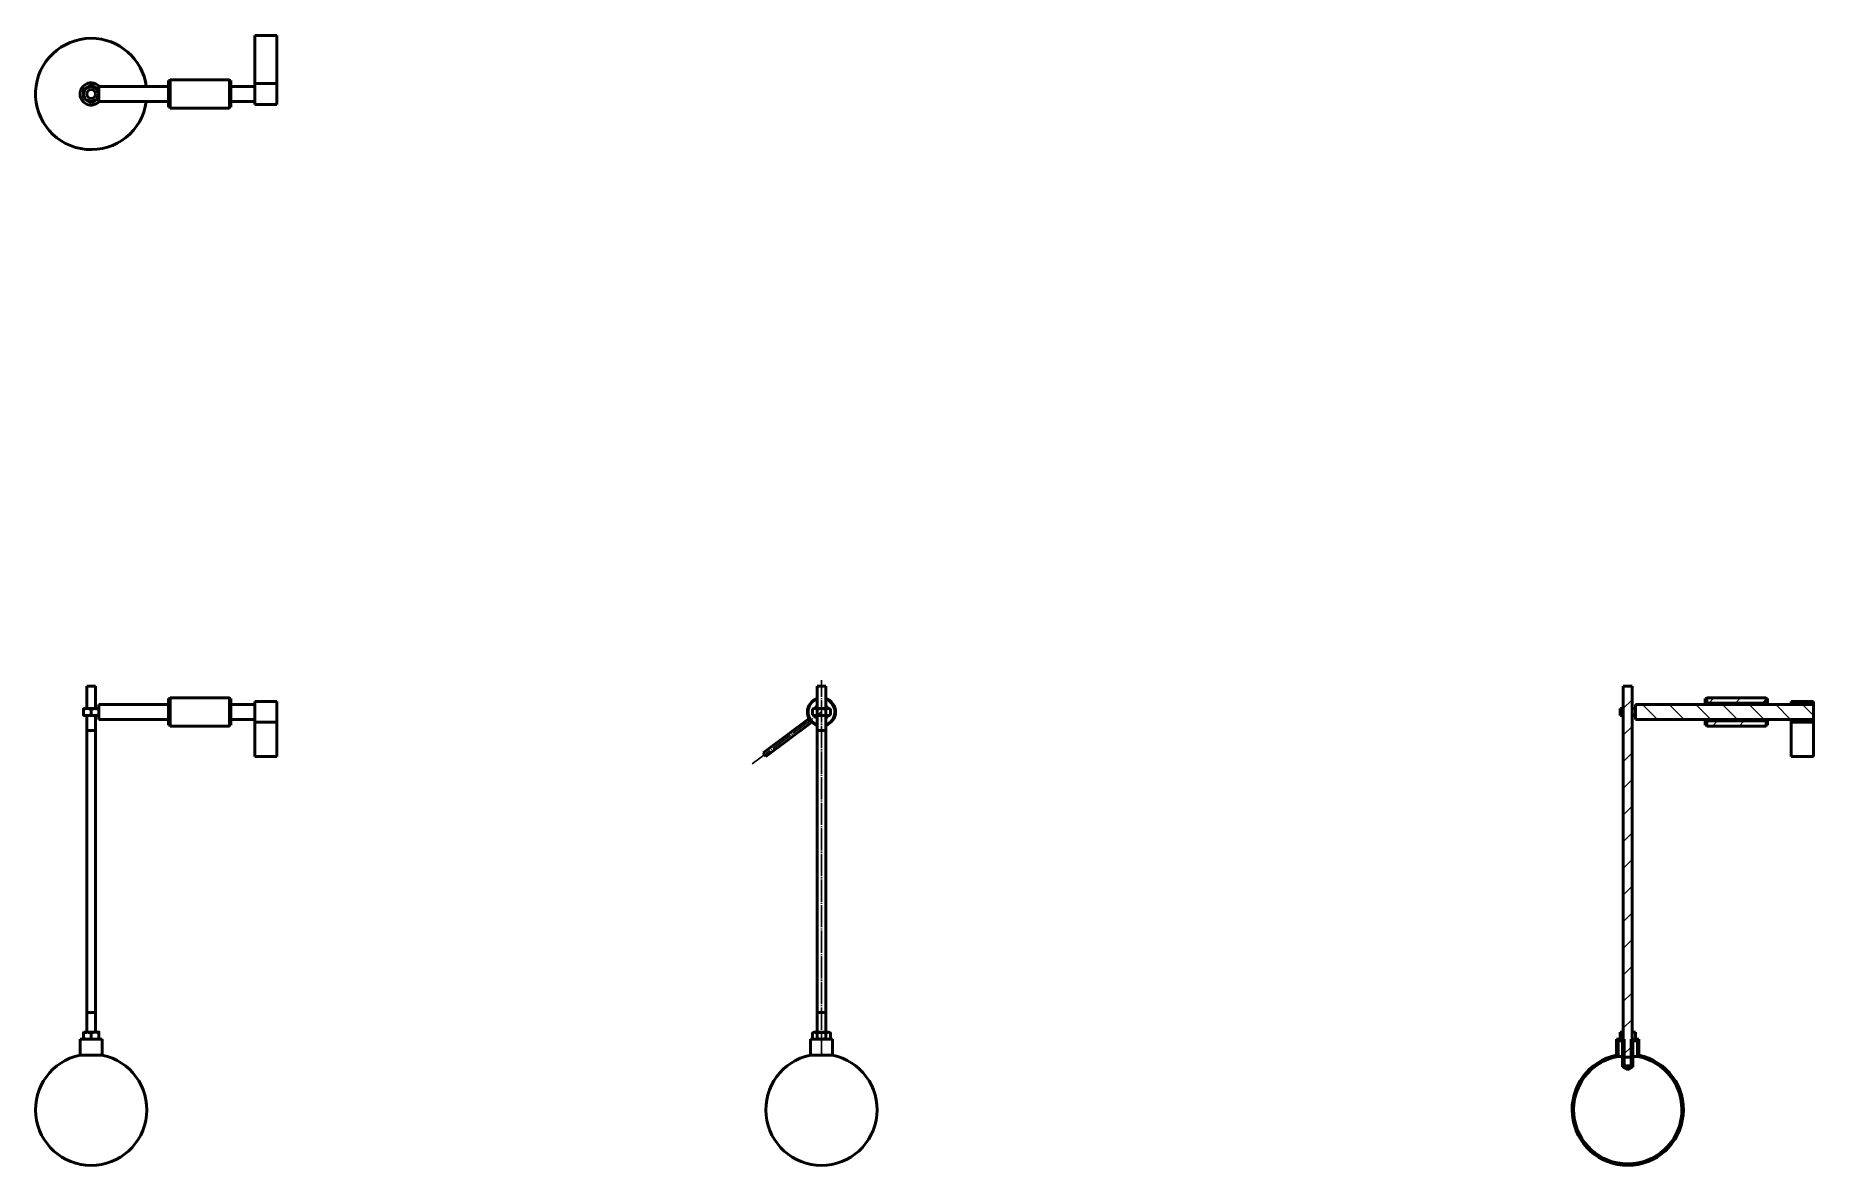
# Model space of a CAD drawing. Header units: millimetres. Extents: x 7842 to 9040, y 9488 to 10249.
import ezdxf

# ---------------------------------------------------------------- set-up
doc = ezdxf.new("R2010")
doc.units = ezdxf.units.MM
doc.linetypes.add('JIS_08_15', pattern=[17.25, 15, -0.75, 0.75, -0.75])
for name, color, linetype, lineweight in [('ハッチング', 20, 'Continuous', 25), ('中心線', 4, 'JIS_08_15', 25), ('外形線', 7, 'Continuous', 50)]:
    doc.layers.add(name, color=color, linetype=linetype, lineweight=lineweight)
pattern_1 = [(45, (8084.475, 9255.95), (-8.98026, 8.98026), [])]
pattern_2 = [(135, (8084.475, 9255.95), (-8.98026, -8.98026), [])]
pattern_3 = [(60, (8084.475, 9255.95), (-10.99852, 6.35), [])]
pattern_4 = [(150, (8084.475, 9255.95), (-6.35, -10.99852), [])]

msp = doc.modelspace()

# ---------------------------------------------------------------- hatches: boundary and pattern name
at = {"layer": 'ハッチング'}
h = msp.add_hatch(dxfattribs=at)
h.set_pattern_fill('ANSI31', color=256, scale=101.6, style=0)
h.set_pattern_definition(pattern_1)
h.paths.add_polyline_path([(8911.8, 9591), (8911.8, 9561), (8917.7, 9561), (8917.7, 9591), (8917.8, 9591), (8917.8, 9781), (8917.7, 9781), (8917.7, 9811), (8911.8, 9811), (8911.8, 9781), (8911.8, 9781), (8911.8, 9591)])
h = msp.add_hatch(dxfattribs=at)
h.set_pattern_fill('ANSI31', color=256, scale=101.6, angle=105, style=0)
h.set_pattern_definition(pattern_4)
h.paths.add_polyline_path([(8968, 9802.6), (8967, 9802.6), (8967, 9798.6), (8976, 9798.6), (8976, 9799.6), (8968, 9799.6)])
h = msp.add_hatch(dxfattribs=at)
h.set_pattern_fill('ANSI31', color=256, scale=101.6, style=0)
h.set_pattern_definition(pattern_1)
h.paths.add_polyline_path([(8968, 9799.6), (9008, 9799.6), (9008, 9803.1), (8968, 9803.1)])
h = msp.add_hatch(dxfattribs=at)
h.set_pattern_fill('ANSI31', color=256, scale=101.6, angle=75, style=0)
h.set_pattern_definition([(120, (8084.475, 9255.95), (-10.99852, -6.35), [])])
h.paths.add_polyline_path([(8917.8, 9796), (8917.8, 9791.2), (8919.8, 9791.2), (8920, 9791.3), (8920, 9795.8), (8919.8, 9796)])
h = msp.add_hatch(dxfattribs=at)
h.set_pattern_fill('ANSI31', color=256, scale=101.6, angle=90, style=0)
h.set_pattern_definition(pattern_2)
h.paths.add_polyline_path([(8920, 9798.6), (8920, 9788.6), (9040, 9788.6), (9040, 9798.6)])
h = msp.add_hatch(dxfattribs=at)
h.set_pattern_fill('ANSI31', color=256, scale=101.6, angle=15, style=0)
h.set_pattern_definition(pattern_3)
h.paths.add_polyline_path([(9040, 9798.6), (9040, 9800.6), (9025, 9800.6), (9025, 9798.6)])
h = msp.add_hatch(dxfattribs=at)
h.set_pattern_fill('ANSI31', color=256, scale=101.6, angle=105, style=0)
h.set_pattern_definition(pattern_4)
h.paths.add_polyline_path([(8967, 9784.6), (8968, 9784.6), (8968, 9787.6), (8976, 9787.6), (8976, 9788.6), (8967, 9788.6)])
h = msp.add_hatch(dxfattribs=at)
h.set_pattern_fill('ANSI31', color=256, scale=101.6, style=0)
h.set_pattern_definition(pattern_1)
h.paths.add_polyline_path([(9008, 9787.6), (8968, 9787.6), (8968, 9784.1), (9008, 9784.1)])
h = msp.add_hatch(dxfattribs=at)
h.set_pattern_fill('ANSI31', color=256, scale=101.6, angle=15, style=0)
h.set_pattern_definition(pattern_3)
h.paths.add_polyline_path([(9040, 9786.6), (9040, 9788.6), (9025, 9788.6), (9025, 9786.6)])
h = msp.add_hatch(dxfattribs=at)
h.set_pattern_fill('ANSI31', color=256, scale=101.6, angle=90, style=0)
h.set_pattern_definition(pattern_2)
h.paths.add_polyline_path([(8907.3, 9573), (8907.3, 9562.2), (8901.5, 9560.5), (8896.2, 9558), (8891.2, 9554.7), (8886.9, 9550.6), (8883.3, 9545.8), (8880.5, 9540.6), (8878.5, 9535), (8877.4, 9529.1), (8877.3, 9523.2), (8878.2, 9517.3), (8879.9, 9511.6), (8882.6, 9506.2), (8886, 9501.4), (8890.2, 9497.1), (8895, 9493.6), (8900.2, 9490.9), (8905.9, 9489), (8911.8, 9488.1), (8917.7, 9488.1), (8923.6, 9489), (8929.3, 9490.9), (8934.6, 9493.6), (8939.3, 9497.1), (8943.5, 9501.4), (8947, 9506.2), (8949.6, 9511.6), (8951.4, 9517.3), (8952.2, 9523.2), (8952.1, 9529.1), (8951, 9535), (8949.1, 9540.6), (8946.2, 9545.8), (8942.6, 9550.6), (8938.3, 9554.7), (8933.4, 9558), (8928, 9560.5), (8922.3, 9562.2), (8922.3, 9573), (8917.2, 9573), (8917.2, 9555), (8914.8, 9553.5), (8912.3, 9555), (8912.3, 9573)])
h.paths.add_polyline_path([(8918.2, 9572), (8921.3, 9572), (8921.3, 9561.4), (8926.9, 9559.9), (8932.2, 9557.5), (8937.1, 9554.3), (8941.4, 9550.4), (8945.1, 9545.8), (8947.9, 9540.7), (8949.9, 9535.2), (8951, 9529.5), (8951.2, 9523.6), (8950.5, 9517.9), (8948.8, 9512.3), (8946.3, 9507), (8942.9, 9502.2), (8938.8, 9498), (8934.2, 9494.5), (8929, 9491.8), (8923.4, 9490), (8917.7, 9489.1), (8911.8, 9489.1), (8906.1, 9490), (8900.5, 9491.8), (8895.4, 9494.5), (8890.7, 9498), (8886.6, 9502.2), (8883.3, 9507), (8880.7, 9512.3), (8879.1, 9517.9), (8878.3, 9523.6), (8878.5, 9529.5), (8879.6, 9535.2), (8881.6, 9540.7), (8884.5, 9545.8), (8888.1, 9550.4), (8892.4, 9554.3), (8897.3, 9557.5), (8902.6, 9559.9), (8908.3, 9561.4), (8908.3, 9572), (8911.3, 9572), (8911.3, 9554.4), (8914.8, 9552.3), (8918.2, 9554.4)], flags=0)

# ---------------------------------------------------------------- linework, layer by layer
at = {"layer": 'Defpoints'}
msp.add_point((8365.1, 9790.7), dxfattribs=at)
at = {"layer": '中心線'}
for p, q in [((8371.4, 9562.2), (8371.4, 9815.1)), ((8324.8, 9758.7), (8371.4, 9793.6))]:
    msp.add_line(p, q, dxfattribs=at)
at = {"layer": '外形線'}
for p, q in [((7989.4, 10249.5), (7989.4, 10217.1)), ((8004.4, 10249.5), (7989.4, 10249.5)), ((8004.4, 10217.1), (8004.4, 10249.5)), ((7884.4, 10205.1), (7884.4, 10215.1)), ((7884.4, 10215.1), (7931.4, 10215.1)), ((7931.4, 10201.1), (7931.4, 10219.1)), ((7931.4, 10219.1), (7932.4, 10219.1)), ((7932.4, 10200.6), (7932.4, 10219.6)), ((7932.4, 10219.6), (7972.4, 10219.6)), ((7972.4, 10219.6), (7972.4, 10200.6)), ((7973.4, 10219.1), (7972.4, 10219.1)), ((7973.4, 10219.1), (7973.4, 10210.1)), ((7973.4, 10215.1), (7989.4, 10215.1)), ((7973.4, 10210.1), (7973.4, 10201.1)), ((7989.4, 10203.1), (7989.4, 10217.1)), ((8004.4, 10217.1), (7989.4, 10217.1)), ((8004.4, 10217.1), (8004.4, 10203.1)), ((7884.4, 10205.1), (7931.4, 10205.1)), ((7931.4, 10201.1), (7932.4, 10201.1)), ((7932.4, 10200.6), (7972.4, 10200.6)), ((7973.4, 10201.1), (7972.4, 10201.1)), ((7973.4, 10205.1), (7989.4, 10205.1)), ((8004.4, 10203.1), (7989.4, 10203.1)), ((7882.2, 9811), (7876.3, 9811)), ((7876.3, 9796), (7876.3, 9811)), ((7882.2, 9796), (7882.2, 9811)), ((7931.4, 9793), (7931.4, 9802.6)), ((7931.4, 9802.6), (7932.4, 9802.6)), ((7932.4, 9784.1), (7932.4, 9803.1)), ((7932.4, 9803.1), (7972.4, 9803.1)), ((7972.4, 9803.1), (7972.4, 9784.1)), ((7973.4, 9802.6), (7972.4, 9802.6)), ((7973.4, 9802.6), (7973.4, 9784.6)), ((8374.3, 9811), (8368.4, 9811)), ((8368.4, 9796), (8368.4, 9811)), ((8374.3, 9796), (8374.3, 9811)), ((8911.8, 9811), (8911.8, 9781)), ((8917.7, 9811), (8911.8, 9811)), ((8917.7, 9781), (8917.7, 9811)), ((8967, 9802.6), (8967, 9798.6)), ((8968, 9802.6), (8967, 9802.6)), ((8968, 9803.1), (8968, 9799.6)), ((9008, 9803.1), (8968, 9803.1)), ((8968, 9799.6), (8968, 9802.6)), ((9008, 9799.6), (9008, 9803.1)), ((9008, 9802.6), (9008, 9799.6)), ((9009, 9802.6), (9008, 9802.6)), ((9009, 9798.6), (9009, 9802.6)), ((7884.2, 9796), (7874, 9796)), ((7874, 9791.6), (7874, 9795.5)), ((7874, 9791.2), (7884.2, 9791.2)), ((7876.3, 9781), (7876.3, 9791.2)), ((7879.2, 9791.7), (7879.2, 9795.4)), ((7882.2, 9781), (7882.2, 9791.2)), ((7884.2, 9796), (7884.4, 9795.8)), ((7884.2, 9791.2), (7884.4, 9791.3)), ((7884.4, 9788.6), (7884.4, 9798.6)), ((7884.4, 9798.6), (7931.4, 9798.6)), ((7931.4, 9784.6), (7931.4, 9793)), ((7973.4, 9798.6), (7989.4, 9798.6)), ((7989.4, 9786.6), (7989.4, 9800.6)), ((8004.4, 9800.6), (7989.4, 9800.6)), ((8004.4, 9800.6), (8004.4, 9786.6)), ((8365.4, 9791.7), (8365.4, 9795.4)), ((8366.3, 9796), (8365.5, 9795.5)), ((8366.3, 9791.2), (8365.5, 9791.6)), ((8371.4, 9796), (8366.3, 9796)), ((8366.3, 9791.2), (8371.4, 9791.2)), ((8368.4, 9791.6), (8368.4, 9795.5)), ((8368.4, 9781), (8368.4, 9791.2)), ((8376.5, 9796), (8371.4, 9796)), ((8371.4, 9791.2), (8376.5, 9791.2)), ((8374.3, 9781), (8374.3, 9791.2)), ((8374.4, 9791.6), (8374.4, 9795.5)), ((8376.5, 9796), (8377.3, 9795.5)), ((8376.5, 9791.2), (8377.3, 9791.6)), ((8377.4, 9791.7), (8377.4, 9795.4)), ((8909.6, 9796), (8909.6, 9791.2)), ((8911.8, 9796), (8909.6, 9796)), ((8909.6, 9791.2), (8911.8, 9791.2)), ((8911.8, 9796), (8911.8, 9796)), ((8911.8, 9791.2), (8911.8, 9796)), ((8911.8, 9791.2), (8911.8, 9791.2)), ((8917.7, 9796), (8917.8, 9796)), ((8917.8, 9791.2), (8917.7, 9791.2)), ((8919.8, 9796), (8917.8, 9796)), ((8917.8, 9796), (8917.8, 9791.2)), ((8917.8, 9791.2), (8919.8, 9791.2)), ((8920, 9795.8), (8919.8, 9796)), ((8919.8, 9791.2), (8920, 9791.3)), ((9040, 9798.6), (8920, 9798.6)), ((8920, 9798.6), (8920, 9788.6)), ((8920, 9791.3), (8920, 9795.8)), ((8967, 9798.6), (8976, 9798.6)), ((8976, 9799.6), (8968, 9799.6)), ((8968, 9799.6), (9008, 9799.6)), ((8976, 9798.6), (8976, 9799.6)), ((9000, 9799.6), (9000, 9798.6)), ((9008, 9799.6), (9000, 9799.6)), ((9000, 9798.6), (9009, 9798.6)), ((9025, 9800.6), (9025, 9798.6)), ((9040, 9800.6), (9025, 9800.6)), ((9025, 9798.6), (9040, 9798.6)), ((9040, 9798.6), (9040, 9800.6)), ((9040, 9788.6), (9040, 9798.6)), ((7876.2, 9781), (7882.2, 9781)), ((7876.2, 9591), (7876.2, 9781)), ((7882.2, 9591), (7882.2, 9781)), ((7884.4, 9788.6), (7931.4, 9788.6)), ((7931.4, 9784.6), (7932.4, 9784.6)), ((7932.4, 9784.1), (7972.4, 9784.1)), ((7973.4, 9784.6), (7972.4, 9784.6)), ((7973.4, 9788.6), (7989.4, 9788.6)), ((8004.4, 9786.6), (7989.4, 9786.6)), ((7989.4, 9786.6), (7989.4, 9763.6)), ((8004.4, 9763.6), (8004.4, 9786.6)), ((8332.1, 9766), (8363, 9789.1)), ((8364.8, 9786.7), (8333.9, 9763.6)), ((8368.4, 9781), (8374.4, 9781)), ((8368.4, 9591), (8368.4, 9781)), ((8374.4, 9591), (8374.4, 9781)), ((8911.8, 9781), (8911.8, 9591)), ((8911.8, 9781), (8911.8, 9781)), ((8917.8, 9781), (8917.7, 9781)), ((8917.8, 9591), (8917.8, 9781)), ((8920, 9788.6), (9040, 9788.6)), ((8967, 9788.6), (8967, 9784.6)), ((8976, 9788.6), (8967, 9788.6)), ((8967, 9784.6), (8968, 9784.6)), ((8968, 9787.6), (8976, 9787.6)), ((8968, 9784.6), (8968, 9787.6)), ((8968, 9787.6), (8968, 9784.1)), ((9008, 9787.6), (8968, 9787.6)), ((8968, 9784.1), (9008, 9784.1)), ((8976, 9787.6), (8976, 9788.6)), ((9000, 9788.6), (9000, 9787.6)), ((9009, 9788.6), (9000, 9788.6)), ((9000, 9787.6), (9008, 9787.6)), ((9008, 9787.6), (9008, 9784.6)), ((9008, 9784.1), (9008, 9787.6)), ((9008, 9784.6), (9009, 9784.6)), ((9009, 9784.6), (9009, 9788.6)), ((9025, 9788.6), (9025, 9786.6)), ((9040, 9788.6), (9025, 9788.6)), ((9025, 9786.6), (9025, 9763.6)), ((9025, 9786.6), (9040, 9786.6)), ((9040, 9786.6), (9040, 9788.6)), ((9040, 9763.6), (9040, 9786.6)), ((8333.9, 9763.6), (8332.1, 9766)), ((8004.4, 9763.6), (7989.4, 9763.6)), ((9040, 9763.6), (9025, 9763.6)), ((7882.2, 9591), (7876.2, 9591)), ((7876.3, 9577.8), (7876.3, 9591)), ((7882.2, 9577.8), (7882.2, 9591)), ((8374.4, 9591), (8368.4, 9591)), ((8368.4, 9577.8), (8368.4, 9591)), ((8374.3, 9577.8), (8374.3, 9591)), ((8911.8, 9591), (8911.8, 9591)), ((8911.8, 9591), (8911.8, 9561)), ((8917.7, 9591), (8917.8, 9591)), ((8917.7, 9561), (8917.7, 9591)), ((7874.2, 9577.8), (7874, 9577.6)), ((7874, 9573.5), (7874, 9577.2)), ((7884.4, 9577.8), (7874.2, 9577.8)), ((7879.2, 9573.5), (7879.2, 9577.2)), ((7884.4, 9573.4), (7884.4, 9577.3)), ((8365.4, 9573.5), (8365.4, 9577.2)), ((8366.3, 9577.8), (8365.5, 9577.3)), ((8376.5, 9577.8), (8366.3, 9577.8)), ((8368.4, 9573.5), (8368.4, 9577.2)), ((8374.4, 9573.5), (8374.4, 9577.2)), ((8376.5, 9577.8), (8377.3, 9577.3)), ((8377.4, 9573.5), (8377.4, 9577.2)), ((8909.8, 9577.8), (8909.6, 9577.6)), ((8909.6, 9577.6), (8909.6, 9573.1)), ((8911.8, 9577.8), (8909.8, 9577.8)), ((8911.8, 9577.8), (8911.8, 9577.8)), ((8911.8, 9573), (8911.8, 9577.8)), ((8917.7, 9577.8), (8917.8, 9577.8)), ((8920, 9577.8), (8917.8, 9577.8)), ((8917.8, 9577.8), (8917.8, 9573)), ((8920, 9573), (8920, 9577.8)), ((7871.7, 9573), (7886.7, 9573)), ((7871.7, 9562.2), (7871.7, 9573)), ((7871.7, 9562.2), (7886.7, 9562.2)), ((7874.2, 9573), (7874, 9573.1)), ((7886.7, 9562.2), (7886.7, 9573)), ((8363.9, 9573), (8378.9, 9573)), ((8363.9, 9562.2), (8363.9, 9573)), ((8363.9, 9562.2), (8378.9, 9562.2)), ((8366.3, 9573), (8365.5, 9573.4)), ((8376.5, 9573), (8377.3, 9573.4)), ((8378.9, 9562.2), (8378.9, 9573)), ((8912.3, 9573), (8907.3, 9573)), ((8907.3, 9573), (8907.3, 9562.2)), ((8908.3, 9572), (8911.3, 9572)), ((8908.3, 9561.4), (8908.3, 9572)), ((8909.6, 9573.1), (8909.8, 9573)), ((8909.8, 9573), (8911.8, 9573)), ((8911.3, 9572), (8911.3, 9554.4)), ((8912.3, 9555), (8912.3, 9573)), ((8917.2, 9573), (8917.2, 9555)), ((8922.3, 9573), (8917.2, 9573)), ((8917.8, 9573), (8920, 9573)), ((8918.2, 9554.4), (8918.2, 9572)), ((8918.2, 9572), (8921.3, 9572)), ((8921.3, 9572), (8921.3, 9561.4)), ((8922.3, 9562.2), (8922.3, 9573)), ((8908.3, 9561.4), (8911.3, 9561.4)), ((8911.3, 9554.4), (8914.8, 9552.3)), ((8911.8, 9561), (8917.7, 9561)), ((8917.2, 9555), (8912.3, 9555)), ((8914.8, 9553.5), (8912.3, 9555)), ((8917.2, 9555), (8914.8, 9553.5)), ((8914.8, 9552.3), (8918.2, 9554.4)), ((8918.2, 9561.4), (8921.3, 9561.4))]:
    msp.add_line(p, q, dxfattribs=at)
for points in [[(7874, 10213.1), (7874.3, 10213.3), (7874.5, 10213.4), (7874.7, 10213.5), (7875, 10213.7), (7875.2, 10213.8), (7875.4, 10213.9), (7875.6, 10214), (7875.8, 10214.2), (7876, 10214.3), (7876.2, 10214.4), (7876.4, 10214.5), (7876.6, 10214.6), (7876.8, 10214.7), (7877, 10214.9), (7877.2, 10215), (7877.4, 10215.1), (7877.6, 10215.2), (7877.8, 10215.3), (7878.1, 10215.5), (7878.3, 10215.6), (7878.5, 10215.7), (7878.7, 10215.9), (7879, 10216), (7879.2, 10216.1)], [(7874, 10210.1), (7874, 10210.3), (7874, 10210.4), (7874, 10210.5), (7874, 10210.6), (7874, 10210.8), (7874, 10210.9), (7874, 10211), (7874, 10211.1), (7874, 10211.3), (7874, 10211.4), (7874, 10211.5), (7874, 10211.6), (7874, 10211.8), (7874, 10211.9), (7874, 10212), (7874, 10212.1), (7874, 10212.2), (7874, 10212.4), (7874, 10212.5), (7874, 10212.6), (7874, 10212.8), (7874, 10212.9), (7874, 10213), (7874, 10213.1)], [(7874, 10207.1), (7874, 10207.3), (7874, 10207.4), (7874, 10207.5), (7874, 10207.7), (7874, 10207.8), (7874, 10207.9), (7874, 10208), (7874, 10208.2), (7874, 10208.3), (7874, 10208.4), (7874, 10208.5), (7874, 10208.6), (7874, 10208.8), (7874, 10208.9), (7874, 10209), (7874, 10209.1), (7874, 10209.3), (7874, 10209.4), (7874, 10209.5), (7874, 10209.6), (7874, 10209.8), (7874, 10209.9), (7874, 10210), (7874, 10210.1)], [(7879.2, 10216.1), (7879.5, 10216), (7879.7, 10215.9), (7879.9, 10215.7), (7880.2, 10215.6), (7880.4, 10215.5), (7880.6, 10215.4), (7880.8, 10215.2), (7881, 10215.1), (7881.2, 10215), (7881.4, 10214.9), (7881.6, 10214.8), (7881.8, 10214.6), (7882, 10214.5), (7882.2, 10214.4), (7882.4, 10214.3), (7882.6, 10214.2), (7882.8, 10214.1), (7883, 10213.9), (7883.3, 10213.8), (7883.5, 10213.7), (7883.7, 10213.6), (7883.9, 10213.4), (7884.2, 10213.3), (7884.4, 10213.1)], [(7879.2, 10204.1), (7879, 10204.3), (7878.7, 10204.4), (7878.5, 10204.6), (7878.3, 10204.7), (7878.1, 10204.8), (7877.8, 10204.9), (7877.6, 10205.1), (7877.4, 10205.2), (7877.2, 10205.3), (7877, 10205.4), (7876.8, 10205.5), (7876.6, 10205.6), (7876.4, 10205.8), (7876.2, 10205.9), (7876, 10206), (7875.8, 10206.1), (7875.6, 10206.2), (7875.4, 10206.4), (7875.2, 10206.5), (7875, 10206.6), (7874.7, 10206.7), (7874.5, 10206.9), (7874.3, 10207), (7874, 10207.1)], [(7884.4, 10207.1), (7884.2, 10207), (7883.9, 10206.9), (7883.7, 10206.7), (7883.5, 10206.6), (7883.3, 10206.5), (7883, 10206.3), (7882.8, 10206.2), (7882.6, 10206.1), (7882.4, 10206), (7882.2, 10205.9), (7882, 10205.7), (7881.8, 10205.6), (7881.6, 10205.5), (7881.4, 10205.4), (7881.2, 10205.3), (7881, 10205.2), (7880.8, 10205), (7880.6, 10204.9), (7880.4, 10204.8), (7880.2, 10204.7), (7879.9, 10204.5), (7879.7, 10204.4), (7879.5, 10204.3), (7879.2, 10204.1)], [(7874, 9795.5), (7874, 9795.5), (7874, 9795.6), (7874, 9795.6), (7874, 9795.6), (7874, 9795.7), (7874, 9795.7), (7874, 9795.7), (7874, 9795.7), (7874, 9795.8), (7874, 9795.8), (7874, 9795.8), (7874, 9795.8), (7874, 9795.8), (7874, 9795.9), (7874, 9795.9), (7874, 9795.9), (7874, 9795.9), (7874, 9795.9), (7874, 9795.9), (7874, 9795.9), (7874, 9795.9), (7874, 9795.9), (7874, 9796), (7874, 9796)], [(7879.2, 9795.4), (7879, 9795.5), (7878.7, 9795.6), (7878.5, 9795.7), (7878.3, 9795.7), (7878.1, 9795.8), (7877.8, 9795.8), (7877.6, 9795.8), (7877.4, 9795.9), (7877.2, 9795.9), (7877, 9795.9), (7876.8, 9795.9), (7876.6, 9795.9), (7876.4, 9795.9), (7876.2, 9795.9), (7876, 9795.9), (7875.8, 9795.9), (7875.6, 9795.9), (7875.4, 9795.8), (7875.2, 9795.8), (7875, 9795.7), (7874.7, 9795.7), (7874.5, 9795.6), (7874.3, 9795.6), (7874, 9795.5)], [(7874, 9791.6), (7874.3, 9791.5), (7874.5, 9791.5), (7874.7, 9791.4), (7875, 9791.4), (7875.2, 9791.3), (7875.4, 9791.3), (7875.6, 9791.2), (7875.8, 9791.2), (7876, 9791.2), (7876.2, 9791.2), (7876.4, 9791.2), (7876.6, 9791.2), (7876.8, 9791.2), (7877, 9791.2), (7877.2, 9791.2), (7877.4, 9791.2), (7877.6, 9791.3), (7877.8, 9791.3), (7878.1, 9791.3), (7878.3, 9791.4), (7878.5, 9791.5), (7878.7, 9791.5), (7879, 9791.6), (7879.2, 9791.7)], [(7874, 9791.2), (7874, 9791.2), (7874, 9791.2), (7874, 9791.2), (7874, 9791.2), (7874, 9791.2), (7874, 9791.2), (7874, 9791.2), (7874, 9791.2), (7874, 9791.2), (7874, 9791.2), (7874, 9791.3), (7874, 9791.3), (7874, 9791.3), (7874, 9791.3), (7874, 9791.3), (7874, 9791.4), (7874, 9791.4), (7874, 9791.4), (7874, 9791.5), (7874, 9791.5), (7874, 9791.5), (7874, 9791.5), (7874, 9791.6), (7874, 9791.6)], [(7884.4, 9795.4), (7884.2, 9795.5), (7883.9, 9795.5), (7883.7, 9795.6), (7883.5, 9795.7), (7883.3, 9795.7), (7883, 9795.7), (7882.8, 9795.8), (7882.6, 9795.8), (7882.4, 9795.8), (7882.2, 9795.9), (7882, 9795.9), (7881.8, 9795.9), (7881.6, 9795.9), (7881.4, 9795.9), (7881.2, 9795.8), (7881, 9795.8), (7880.8, 9795.8), (7880.6, 9795.8), (7880.4, 9795.7), (7880.2, 9795.7), (7879.9, 9795.6), (7879.7, 9795.6), (7879.5, 9795.5), (7879.2, 9795.4)], [(7879.2, 9791.7), (7879.5, 9791.6), (7879.7, 9791.5), (7879.9, 9791.5), (7880.2, 9791.4), (7880.4, 9791.4), (7880.6, 9791.3), (7880.8, 9791.3), (7881, 9791.3), (7881.2, 9791.3), (7881.4, 9791.2), (7881.6, 9791.2), (7881.8, 9791.2), (7882, 9791.2), (7882.2, 9791.3), (7882.4, 9791.3), (7882.6, 9791.3), (7882.8, 9791.3), (7883, 9791.4), (7883.3, 9791.4), (7883.5, 9791.4), (7883.7, 9791.5), (7883.9, 9791.6), (7884.2, 9791.6), (7884.4, 9791.7)], [(8368.4, 9795.5), (8368.3, 9795.6), (8368.1, 9795.6), (8368, 9795.7), (8367.9, 9795.7), (8367.7, 9795.8), (8367.6, 9795.8), (8367.5, 9795.9), (8367.4, 9795.9), (8367.3, 9795.9), (8367.1, 9795.9), (8367, 9795.9), (8366.9, 9795.9), (8366.8, 9795.9), (8366.7, 9795.9), (8366.6, 9795.9), (8366.4, 9795.9), (8366.3, 9795.8), (8366.2, 9795.8), (8366.1, 9795.8), (8365.9, 9795.7), (8365.8, 9795.7), (8365.7, 9795.6), (8365.5, 9795.5), (8365.4, 9795.4)], [(8365.4, 9791.7), (8365.5, 9791.6), (8365.7, 9791.5), (8365.8, 9791.5), (8365.9, 9791.4), (8366.1, 9791.3), (8366.2, 9791.3), (8366.3, 9791.3), (8366.4, 9791.2), (8366.6, 9791.2), (8366.7, 9791.2), (8366.8, 9791.2), (8366.9, 9791.2), (8367, 9791.2), (8367.1, 9791.2), (8367.3, 9791.2), (8367.4, 9791.2), (8367.5, 9791.2), (8367.6, 9791.3), (8367.7, 9791.3), (8367.9, 9791.4), (8368, 9791.4), (8368.1, 9791.5), (8368.3, 9791.5), (8368.4, 9791.6)], [(8371.4, 9796), (8371.3, 9796), (8371.1, 9795.9), (8371, 9795.9), (8370.9, 9795.9), (8370.8, 9795.9), (8370.6, 9795.9), (8370.5, 9795.9), (8370.4, 9795.9), (8370.3, 9795.9), (8370.2, 9795.9), (8370, 9795.8), (8369.9, 9795.8), (8369.8, 9795.8), (8369.7, 9795.8), (8369.5, 9795.8), (8369.4, 9795.7), (8369.3, 9795.7), (8369.2, 9795.7), (8369, 9795.7), (8368.9, 9795.6), (8368.8, 9795.6), (8368.7, 9795.6), (8368.5, 9795.5), (8368.4, 9795.5)], [(8368.4, 9791.6), (8368.5, 9791.6), (8368.7, 9791.5), (8368.8, 9791.5), (8368.9, 9791.5), (8369, 9791.5), (8369.2, 9791.4), (8369.3, 9791.4), (8369.4, 9791.4), (8369.5, 9791.3), (8369.7, 9791.3), (8369.8, 9791.3), (8369.9, 9791.3), (8370, 9791.3), (8370.2, 9791.2), (8370.3, 9791.2), (8370.4, 9791.2), (8370.5, 9791.2), (8370.6, 9791.2), (8370.8, 9791.2), (8370.9, 9791.2), (8371, 9791.2), (8371.1, 9791.2), (8371.3, 9791.2), (8371.4, 9791.2)], [(8374.4, 9795.5), (8374.3, 9795.5), (8374.1, 9795.6), (8374, 9795.6), (8373.9, 9795.6), (8373.8, 9795.7), (8373.6, 9795.7), (8373.5, 9795.7), (8373.4, 9795.7), (8373.3, 9795.8), (8373.1, 9795.8), (8373, 9795.8), (8372.9, 9795.8), (8372.8, 9795.8), (8372.6, 9795.9), (8372.5, 9795.9), (8372.4, 9795.9), (8372.3, 9795.9), (8372.2, 9795.9), (8372, 9795.9), (8371.9, 9795.9), (8371.8, 9795.9), (8371.7, 9795.9), (8371.5, 9796), (8371.4, 9796)], [(8371.4, 9791.2), (8371.5, 9791.2), (8371.7, 9791.2), (8371.8, 9791.2), (8371.9, 9791.2), (8372, 9791.2), (8372.2, 9791.2), (8372.3, 9791.2), (8372.4, 9791.2), (8372.5, 9791.2), (8372.6, 9791.2), (8372.8, 9791.3), (8372.9, 9791.3), (8373, 9791.3), (8373.1, 9791.3), (8373.3, 9791.3), (8373.4, 9791.4), (8373.5, 9791.4), (8373.6, 9791.4), (8373.8, 9791.5), (8373.9, 9791.5), (8374, 9791.5), (8374.1, 9791.5), (8374.3, 9791.6), (8374.4, 9791.6)], [(8377.4, 9795.4), (8377.3, 9795.5), (8377.1, 9795.6), (8377, 9795.7), (8376.9, 9795.7), (8376.7, 9795.8), (8376.6, 9795.8), (8376.5, 9795.8), (8376.4, 9795.9), (8376.2, 9795.9), (8376.1, 9795.9), (8376, 9795.9), (8375.9, 9795.9), (8375.8, 9795.9), (8375.7, 9795.9), (8375.5, 9795.9), (8375.4, 9795.9), (8375.3, 9795.9), (8375.2, 9795.8), (8375.1, 9795.8), (8374.9, 9795.7), (8374.8, 9795.7), (8374.7, 9795.6), (8374.5, 9795.6), (8374.4, 9795.5)], [(8374.4, 9791.6), (8374.5, 9791.5), (8374.7, 9791.5), (8374.8, 9791.4), (8374.9, 9791.4), (8375.1, 9791.3), (8375.2, 9791.3), (8375.3, 9791.2), (8375.4, 9791.2), (8375.5, 9791.2), (8375.7, 9791.2), (8375.8, 9791.2), (8375.9, 9791.2), (8376, 9791.2), (8376.1, 9791.2), (8376.2, 9791.2), (8376.4, 9791.2), (8376.5, 9791.3), (8376.6, 9791.3), (8376.7, 9791.3), (8376.9, 9791.4), (8377, 9791.5), (8377.1, 9791.5), (8377.3, 9791.6), (8377.4, 9791.7)], [(7879.2, 9577.2), (7879, 9577.3), (7878.7, 9577.4), (7878.5, 9577.4), (7878.3, 9577.5), (7878.1, 9577.5), (7877.9, 9577.6), (7877.7, 9577.6), (7877.5, 9577.6), (7877.2, 9577.6), (7877, 9577.7), (7876.8, 9577.7), (7876.6, 9577.7), (7876.4, 9577.7), (7876.2, 9577.7), (7876, 9577.6), (7875.8, 9577.6), (7875.6, 9577.6), (7875.4, 9577.5), (7875.2, 9577.5), (7875, 9577.5), (7874.7, 9577.4), (7874.5, 9577.3), (7874.3, 9577.3), (7874, 9577.2)], [(7874, 9577.2), (7874, 9577.2), (7874, 9577.3), (7874, 9577.3), (7874, 9577.3), (7874, 9577.4), (7874, 9577.4), (7874, 9577.4), (7874, 9577.4), (7874, 9577.5), (7874, 9577.5), (7874, 9577.5), (7874, 9577.5), (7874, 9577.5), (7874, 9577.6), (7874, 9577.6), (7874, 9577.6), (7874, 9577.6), (7874, 9577.6), (7874, 9577.6), (7874, 9577.6), (7874, 9577.6), (7874, 9577.6), (7874, 9577.6), (7874, 9577.6)], [(7884.4, 9577.3), (7884.2, 9577.4), (7883.9, 9577.4), (7883.7, 9577.5), (7883.5, 9577.5), (7883.3, 9577.6), (7883.1, 9577.6), (7882.9, 9577.7), (7882.6, 9577.7), (7882.4, 9577.7), (7882.2, 9577.7), (7882, 9577.7), (7881.8, 9577.7), (7881.6, 9577.7), (7881.4, 9577.7), (7881.2, 9577.7), (7881, 9577.7), (7880.8, 9577.6), (7880.6, 9577.6), (7880.4, 9577.6), (7880.2, 9577.5), (7879.9, 9577.5), (7879.7, 9577.4), (7879.5, 9577.3), (7879.2, 9577.2)], [(7884.4, 9577.8), (7884.4, 9577.8), (7884.4, 9577.7), (7884.4, 9577.7), (7884.4, 9577.7), (7884.4, 9577.7), (7884.4, 9577.7), (7884.4, 9577.7), (7884.4, 9577.7), (7884.4, 9577.7), (7884.4, 9577.7), (7884.4, 9577.6), (7884.4, 9577.6), (7884.4, 9577.6), (7884.4, 9577.6), (7884.4, 9577.6), (7884.4, 9577.5), (7884.4, 9577.5), (7884.4, 9577.5), (7884.4, 9577.5), (7884.4, 9577.4), (7884.4, 9577.4), (7884.4, 9577.4), (7884.4, 9577.3), (7884.4, 9577.3)], [(8368.4, 9577.2), (8368.3, 9577.3), (8368.1, 9577.3), (8368, 9577.4), (8367.9, 9577.5), (8367.7, 9577.5), (8367.6, 9577.5), (8367.5, 9577.6), (8367.4, 9577.6), (8367.2, 9577.6), (8367.1, 9577.7), (8367, 9577.7), (8366.9, 9577.7), (8366.8, 9577.7), (8366.7, 9577.7), (8366.5, 9577.6), (8366.4, 9577.6), (8366.3, 9577.6), (8366.2, 9577.6), (8366.1, 9577.5), (8365.9, 9577.5), (8365.8, 9577.4), (8365.7, 9577.4), (8365.5, 9577.3), (8365.4, 9577.2)], [(8365.4, 9577.2), (8365.4, 9577.2), (8365.4, 9577.2), (8365.4, 9577.2), (8365.4, 9577.2), (8365.4, 9577.2), (8365.4, 9577.2), (8365.4, 9577.2), (8365.4, 9577.2), (8365.4, 9577.2), (8365.4, 9577.2), (8365.4, 9577.2), (8365.4, 9577.2), (8365.4, 9577.2), (8365.4, 9577.3), (8365.4, 9577.3), (8365.4, 9577.3), (8365.4, 9577.3), (8365.4, 9577.3), (8365.4, 9577.3), (8365.4, 9577.3), (8365.4, 9577.3), (8365.4, 9577.3), (8365.5, 9577.3), (8365.5, 9577.3)], [(8374.4, 9577.2), (8374.1, 9577.3), (8373.8, 9577.3), (8373.6, 9577.4), (8373.3, 9577.4), (8373.1, 9577.5), (8372.8, 9577.5), (8372.6, 9577.6), (8372.3, 9577.6), (8372.1, 9577.6), (8371.9, 9577.6), (8371.6, 9577.6), (8371.4, 9577.6), (8371.2, 9577.6), (8370.9, 9577.6), (8370.7, 9577.6), (8370.5, 9577.6), (8370.2, 9577.6), (8370, 9577.5), (8369.7, 9577.5), (8369.5, 9577.4), (8369.2, 9577.4), (8369, 9577.3), (8368.7, 9577.3), (8368.4, 9577.2)], [(8377.4, 9577.2), (8377.3, 9577.3), (8377.1, 9577.4), (8377, 9577.4), (8376.9, 9577.5), (8376.7, 9577.5), (8376.6, 9577.6), (8376.5, 9577.6), (8376.4, 9577.6), (8376.3, 9577.6), (8376.1, 9577.7), (8376, 9577.7), (8375.9, 9577.7), (8375.8, 9577.7), (8375.7, 9577.7), (8375.6, 9577.6), (8375.4, 9577.6), (8375.3, 9577.6), (8375.2, 9577.5), (8375.1, 9577.5), (8374.9, 9577.5), (8374.8, 9577.4), (8374.7, 9577.3), (8374.5, 9577.3), (8374.4, 9577.2)], [(8377.3, 9577.3), (8377.3, 9577.3), (8377.3, 9577.3), (8377.4, 9577.3), (8377.4, 9577.3), (8377.4, 9577.3), (8377.4, 9577.3), (8377.4, 9577.3), (8377.4, 9577.3), (8377.4, 9577.3), (8377.4, 9577.3), (8377.4, 9577.2), (8377.4, 9577.2), (8377.4, 9577.2), (8377.4, 9577.2), (8377.4, 9577.2), (8377.4, 9577.2), (8377.4, 9577.2), (8377.4, 9577.2), (8377.4, 9577.2), (8377.4, 9577.2), (8377.4, 9577.2), (8377.4, 9577.2), (8377.4, 9577.2), (8377.4, 9577.2)], [(7874, 9573.1), (7874, 9573.1), (7874, 9573.1), (7874, 9573.1), (7874, 9573.1), (7874, 9573.1), (7874, 9573.1), (7874, 9573.1), (7874, 9573.1), (7874, 9573.1), (7874, 9573.1), (7874, 9573.2), (7874, 9573.2), (7874, 9573.2), (7874, 9573.2), (7874, 9573.2), (7874, 9573.3), (7874, 9573.3), (7874, 9573.3), (7874, 9573.3), (7874, 9573.4), (7874, 9573.4), (7874, 9573.4), (7874, 9573.5), (7874, 9573.5)], [(7874, 9573.5), (7874.3, 9573.4), (7874.5, 9573.4), (7874.7, 9573.3), (7875, 9573.2), (7875.2, 9573.2), (7875.4, 9573.2), (7875.6, 9573.1), (7875.8, 9573.1), (7876, 9573.1), (7876.2, 9573.1), (7876.4, 9573), (7876.6, 9573), (7876.8, 9573), (7877, 9573), (7877.2, 9573.1), (7877.5, 9573.1), (7877.7, 9573.1), (7877.9, 9573.1), (7878.1, 9573.2), (7878.3, 9573.2), (7878.5, 9573.3), (7878.7, 9573.3), (7879, 9573.4), (7879.2, 9573.5)], [(7879.2, 9573.5), (7879.5, 9573.4), (7879.7, 9573.3), (7879.9, 9573.3), (7880.2, 9573.2), (7880.4, 9573.1), (7880.6, 9573.1), (7880.8, 9573.1), (7881, 9573), (7881.2, 9573), (7881.4, 9573), (7881.6, 9573), (7881.8, 9573), (7882, 9573), (7882.2, 9573), (7882.4, 9573), (7882.6, 9573), (7882.9, 9573), (7883.1, 9573.1), (7883.3, 9573.1), (7883.5, 9573.2), (7883.7, 9573.2), (7883.9, 9573.3), (7884.2, 9573.3), (7884.4, 9573.4)], [(7884.4, 9573.4), (7884.4, 9573.4), (7884.4, 9573.3), (7884.4, 9573.3), (7884.4, 9573.3), (7884.4, 9573.3), (7884.4, 9573.2), (7884.4, 9573.2), (7884.4, 9573.2), (7884.4, 9573.1), (7884.4, 9573.1), (7884.4, 9573.1), (7884.4, 9573.1), (7884.4, 9573.1), (7884.4, 9573), (7884.4, 9573), (7884.4, 9573), (7884.4, 9573), (7884.4, 9573), (7884.4, 9573), (7884.4, 9573), (7884.4, 9573), (7884.4, 9573), (7884.4, 9573), (7884.4, 9573)], [(8365.5, 9573.4), (8365.5, 9573.4), (8365.4, 9573.4), (8365.4, 9573.4), (8365.4, 9573.4), (8365.4, 9573.4), (8365.4, 9573.4), (8365.4, 9573.4), (8365.4, 9573.4), (8365.4, 9573.5), (8365.4, 9573.5), (8365.4, 9573.5), (8365.4, 9573.5), (8365.4, 9573.5), (8365.4, 9573.5), (8365.4, 9573.5), (8365.4, 9573.5), (8365.4, 9573.5), (8365.4, 9573.5), (8365.4, 9573.5), (8365.4, 9573.5), (8365.4, 9573.5), (8365.4, 9573.5), (8365.4, 9573.5), (8365.4, 9573.5)], [(8365.4, 9573.5), (8365.5, 9573.4), (8365.7, 9573.3), (8365.8, 9573.3), (8365.9, 9573.2), (8366.1, 9573.2), (8366.2, 9573.1), (8366.3, 9573.1), (8366.4, 9573.1), (8366.5, 9573.1), (8366.7, 9573), (8366.8, 9573), (8366.9, 9573), (8367, 9573), (8367.1, 9573.1), (8367.2, 9573.1), (8367.4, 9573.1), (8367.5, 9573.1), (8367.6, 9573.2), (8367.7, 9573.2), (8367.9, 9573.2), (8368, 9573.3), (8368.1, 9573.4), (8368.3, 9573.4), (8368.4, 9573.5)], [(8368.4, 9573.5), (8368.7, 9573.4), (8369, 9573.4), (8369.2, 9573.3), (8369.5, 9573.3), (8369.7, 9573.2), (8370, 9573.2), (8370.2, 9573.1), (8370.5, 9573.1), (8370.7, 9573.1), (8370.9, 9573.1), (8371.2, 9573.1), (8371.4, 9573.1), (8371.6, 9573.1), (8371.9, 9573.1), (8372.1, 9573.1), (8372.3, 9573.1), (8372.6, 9573.1), (8372.8, 9573.2), (8373.1, 9573.2), (8373.3, 9573.3), (8373.6, 9573.3), (8373.8, 9573.4), (8374.1, 9573.4), (8374.4, 9573.5)], [(8374.4, 9573.5), (8374.5, 9573.4), (8374.7, 9573.4), (8374.8, 9573.3), (8374.9, 9573.2), (8375.1, 9573.2), (8375.2, 9573.2), (8375.3, 9573.1), (8375.4, 9573.1), (8375.6, 9573.1), (8375.7, 9573.1), (8375.8, 9573), (8375.9, 9573), (8376, 9573), (8376.1, 9573), (8376.3, 9573.1), (8376.4, 9573.1), (8376.5, 9573.1), (8376.6, 9573.1), (8376.7, 9573.2), (8376.9, 9573.2), (8377, 9573.3), (8377.1, 9573.3), (8377.3, 9573.4), (8377.4, 9573.5)], [(8377.4, 9573.5), (8377.4, 9573.5), (8377.4, 9573.5), (8377.4, 9573.5), (8377.4, 9573.5), (8377.4, 9573.5), (8377.4, 9573.5), (8377.4, 9573.5), (8377.4, 9573.5), (8377.4, 9573.5), (8377.4, 9573.5), (8377.4, 9573.5), (8377.4, 9573.5), (8377.4, 9573.5), (8377.4, 9573.5), (8377.4, 9573.5), (8377.4, 9573.4), (8377.4, 9573.4), (8377.4, 9573.4), (8377.4, 9573.4), (8377.4, 9573.4), (8377.4, 9573.4), (8377.3, 9573.4), (8377.3, 9573.4), (8377.3, 9573.4)]]:
    msp.add_lwpolyline(points, dxfattribs=at)
for centre, radius in [((7879.1, 10210.1), 5.1), ((7879.2, 10210.1), 3), ((7879.2, 10210.1), 2.95)]:
    msp.add_circle(centre, radius, dxfattribs=at)
for centre, radius, start, end in [((7879.2, 10210.1), 37.5, 90, 352.3377), ((7879.2, 10210.1), 37.5, 7.6623, 90), ((7879.2, 10210.1), 7.5, 64.3409, 318.1897), ((7879.2, 10210.1), 7.5, 41.8103, 64.3409), ((8371.4, 9793.6), 9.5, 108.091, 180), ((8371.4, 9793.6), 9, 109.134, 250.866), ((8371.4, 9793.6), 9.5, 288.091, 71.909), ((8371.4, 9793.6), 9, 356.2092, 70.866), ((8371.4, 9793.6), 9.5, 180, 251.909), ((8371.4, 9793.6), 5, 126.157, 151.3146), ((8371.4, 9793.6), 5, 208.6854, 233.843), ((8371.4, 9793.6), 5, 28.6854, 53.843), ((8371.4, 9793.6), 9, 289.134, 356.2092), ((8371.4, 9793.6), 5, 306.157, 331.3146), ((7879.2, 9525.5), 37.5, 101.537, 78.463), ((8371.4, 9525.5), 37.5, 101.537, 78.463), ((8914.8, 9525.5), 37.5, 101.537, 78.463), ((8914.8, 9525.5), 36.5, 100.2581, 79.7419)]:
    msp.add_arc(centre, radius, start, end, dxfattribs=at)

doc.saveas('drawing.dxf')
